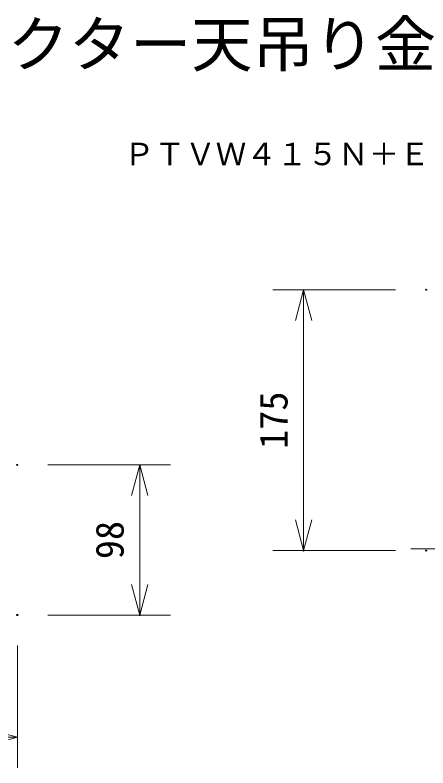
# Model space of a CAD drawing. Units: millimetres, scale not verified. Extents: x -62 to 63, y -56 to 56.
# Drawn here: x -11.01 to 15.98, y 7.31 to 56.49 of the extents above; entities that cross this region are included whole.
import ezdxf
from ezdxf.enums import TextEntityAlignment as Align

# ---------------------------------------------------------------- set-up
doc = ezdxf.new("R2010")
doc.units = ezdxf.units.MM
doc.header["$LTSCALE"] = 0.125
doc.header["$PDMODE"] = 32
doc.header["$PDSIZE"] = 0.0625
for name, color, linetype, lineweight in [('0-0_0', 7, 'Continuous', 9), ('0-4_GAIKEI', 1, 'Continuous', 18), ('0-5_SUNPO', 7, 'Continuous', 9)]:
    doc.layers.add(name, color=color, linetype=linetype, lineweight=lineweight)
for name, color, linetype in [('0-1_DEFPOINTS', 7, 'Continuous'), ('0-3_MOJI1', 7, 'Continuous'), ('0-6_TOUROKU', 7, 'Continuous')]:
    doc.layers.add(name, color=color, linetype=linetype)
doc.styles.add('ＭＳ ゴシック', font='')
doc.styles.get('ＭＳ ゴシック').set_extended_font_data('MS Gothic')

# ---------------------------------------------------------------- blocks, each defined once
blk = doc.blocks.new('_OPEN30')
at = {"layer": '0-0_0'}
blk.add_line((0, 0), (-1, 0), dxfattribs=at)
blk.add_lwpolyline([(-1, 0.26795), (0, 0), (-1, -0.26795)], dxfattribs=at)
blk = doc.blocks.new('D8')
at = {"layer": '0-1_DEFPOINTS'}
for p in [(11.7658, 30.6428), (3.7658, 13.6107), (11.7658, 13.6107)]:
    blk.add_point(p, dxfattribs=at)
at = {"layer": '0-5_SUNPO'}
for p, q in [((9.7658, 30.6428), (1.7658, 30.6428)), ((3.7658, 28.6428), (3.7658, 15.6107)), ((9.7658, 13.6107), (1.7658, 13.6107))]:
    blk.add_line(p, q, dxfattribs=at)
at = {"layer": '0-5_SUNPO', "xscale": 2, "yscale": 2}
for p, rotation in [((3.7658, 30.6428), 90), ((3.7658, 13.6107), 270)]:
    blk.add_blockref('_OPEN30', p, dxfattribs=dict(at, rotation=rotation))
at = {"layer": '0-5_SUNPO', "style": 'ＭＳ ゴシック'}
blk.add_text('175', height=1.833, rotation=90, dxfattribs=at).set_placement((3.2658, 20.2517), align=Align.BOTTOM_LEFT)
blk = doc.blocks.new('D7')
at = {"layer": '0-1_DEFPOINTS'}
for p in [(-50.1417, 9.4113), (-14.9417, 9.4113), (-50.1417, 1.4113)]:
    blk.add_point(p, dxfattribs=at)
at = {"layer": '0-5_SUNPO'}
for p, q in [((-50.1417, 7.4113), (-50.1417, -0.5887)), ((-14.9417, 7.4113), (-14.9417, -0.5887)), ((-16.9417, 1.4113), (-48.1417, 1.4113))]:
    blk.add_line(p, q, dxfattribs=at)
at = {"layer": '0-5_SUNPO', "xscale": 2, "yscale": 2, "rotation": 180}
blk.add_blockref('_OPEN30', (-50.1417, 1.4113), dxfattribs=at)
at = {"layer": '0-5_SUNPO', "xscale": 2, "yscale": 2}
blk.add_blockref('_OPEN30', (-14.9417, 1.4113), dxfattribs=at)
at = {"layer": '0-5_SUNPO', "style": 'ＭＳ ゴシック'}
blk.add_text('352', height=1.833, dxfattribs=at).set_placement((-34.4167, 1.9113), align=Align.BOTTOM_LEFT)
blk = doc.blocks.new('D6')
at = {"layer": '0-1_DEFPOINTS'}
for p in [(-14.9426, 19.1986), (-14.9426, 9.3986), (-6.9426, 9.3986)]:
    blk.add_point(p, dxfattribs=at)
at = {"layer": '0-5_SUNPO'}
for p, q in [((-12.9426, 19.1986), (-4.9426, 19.1986)), ((-6.9426, 17.1986), (-6.9426, 11.3986)), ((-12.9426, 9.3986), (-4.9426, 9.3986))]:
    blk.add_line(p, q, dxfattribs=at)
at = {"layer": '0-5_SUNPO', "xscale": 2, "yscale": 2}
for p, rotation in [((-6.9426, 19.1986), 90), ((-6.9426, 9.3986), 270)]:
    blk.add_blockref('_OPEN30', p, dxfattribs=dict(at, rotation=rotation))
at = {"layer": '0-5_SUNPO', "style": 'ＭＳ ゴシック'}
blk.add_text('98', height=1.833, rotation=90, dxfattribs=at).set_placement((-7.4426, 13.0486), align=Align.BOTTOM_LEFT)

msp = doc.modelspace()

# ---------------------------------------------------------------- linework, layer by layer
at = {"layer": '0-4_GAIKEI', "color": 7, "lineweight": 9}
msp.add_line((14.8566, 21.6221), (17.7641, 21.6221), dxfattribs=at)

# ---------------------------------------------------------------- block references
at = {"layer": '0-5_SUNPO'}
for name in ['D8', 'D6', 'D7']:
    msp.add_blockref(name, (4.0853, 7.9035), dxfattribs=at)

# ---------------------------------------------------------------- texts
at = {"layer": '0-3_MOJI1', "style": 'ＭＳ ゴシック'}
msp.add_text('液晶プロジェクター天吊り金具付', height=2.933, dxfattribs=at).set_placement((-35.4936, 52.2417), align=Align.BOTTOM_LEFT)
at = {"layer": '0-6_TOUROKU', "style": 'ＭＳ ゴシック'}
msp.add_text('ＰＴＶＷ４１５Ｎ＋ＥＴＰＫＶ１００Ｓ＋ＥＴＰＫＶ１０１Ｂ', height=1.466, dxfattribs=at).set_placement((-3.8936, 46.2417), align=Align.BOTTOM_LEFT)

doc.saveas('drawing.dxf')
